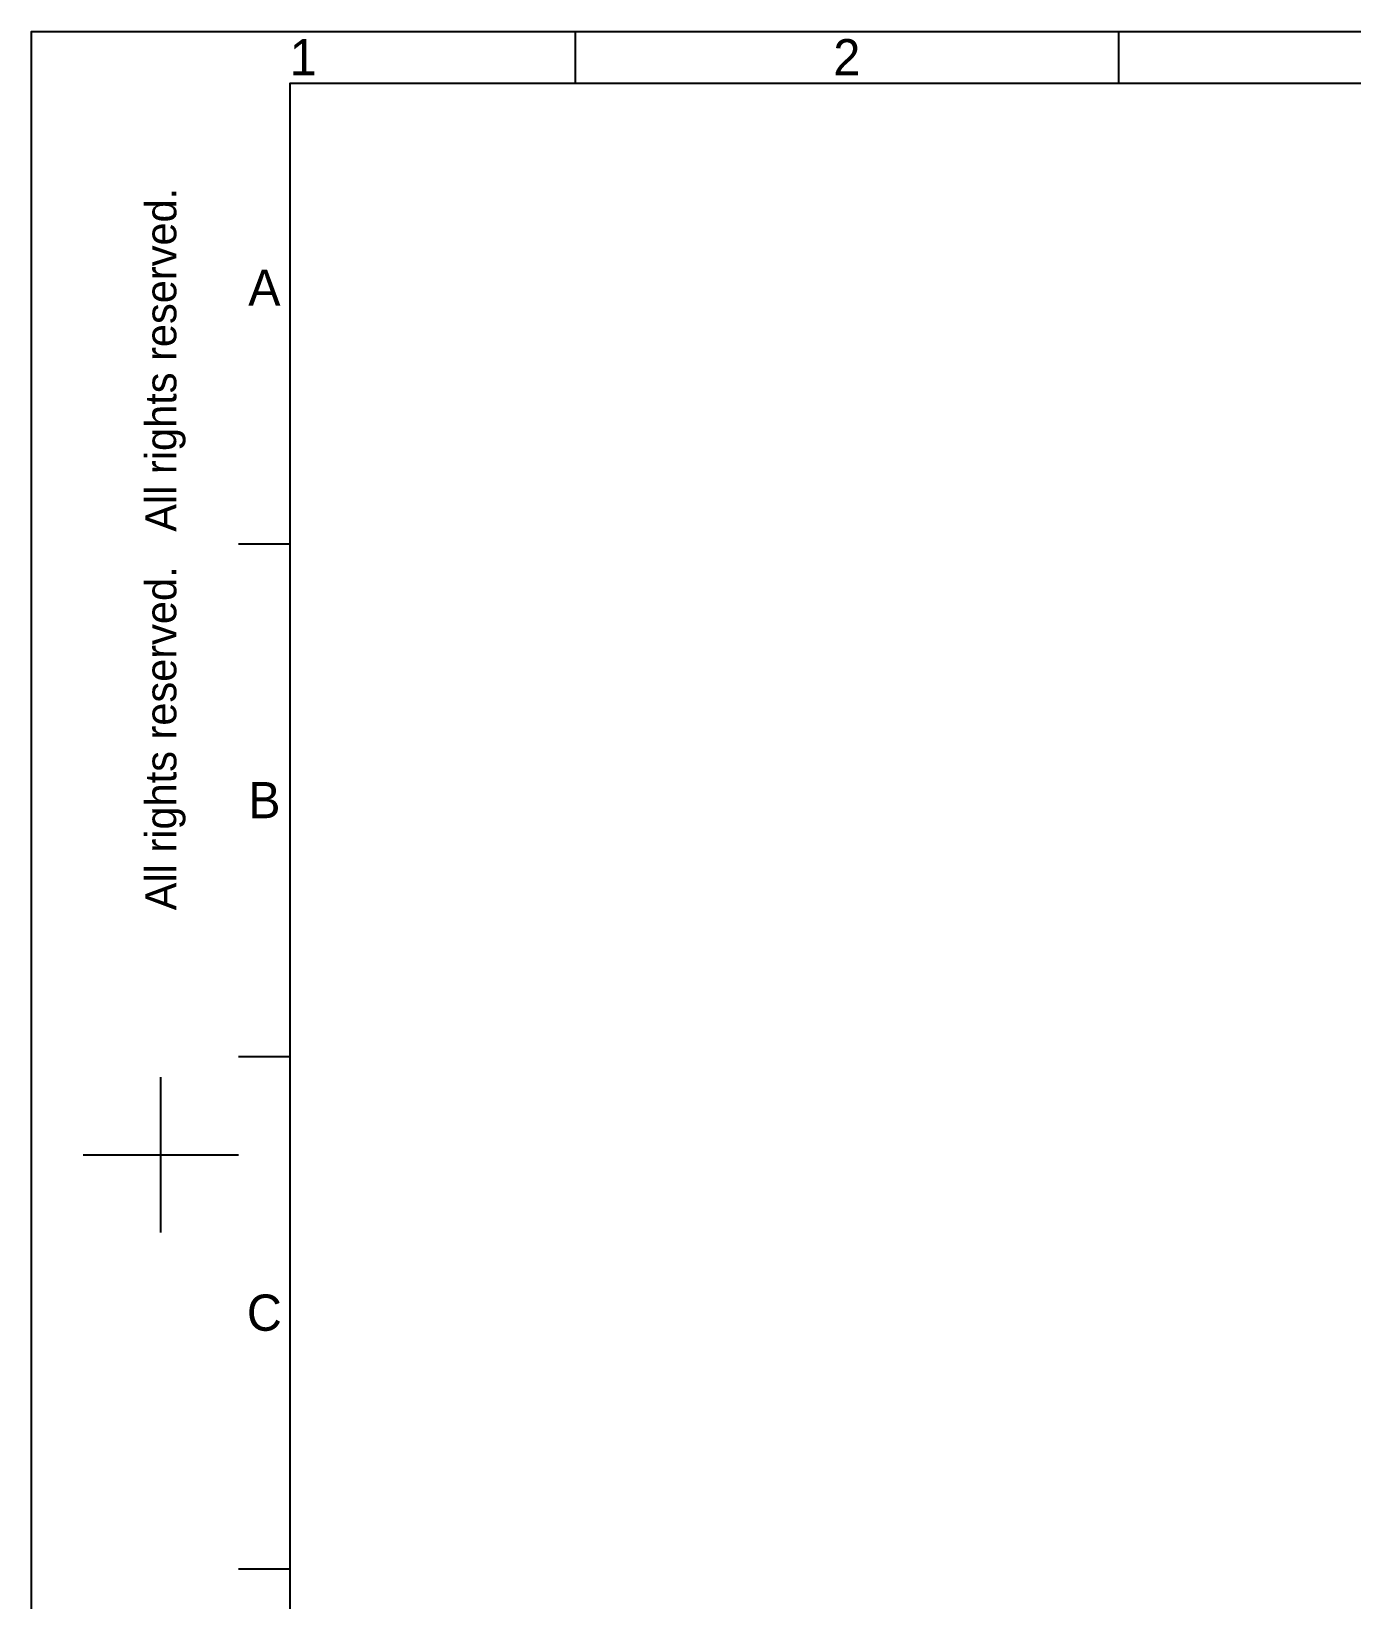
# Model space of a CAD drawing. Header units: millimetres. Extents: x 4086 to 10416, y 123 to 1549.
# Drawn here: x 8400 to 9012, y 822 to 1549 of the extents above; entities that cross this region are included whole.
import ezdxf
from ezdxf.enums import TextEntityAlignment as Align

# ---------------------------------------------------------------- set-up
doc = ezdxf.new("R2010")
doc.units = ezdxf.units.MM
doc.styles.add('思源黑', font='SourceHanSansCN-Normal.ttf')

# ---------------------------------------------------------------- blocks, each defined once
blk = doc.blocks.new('1')
at = {"color": 2}
for p, q in [((6535.66, 1549.22), (6535.66, 1525.22)), ((6787.66, 1549.22), (6787.66, 1525.22)), ((6379.66, 1311.62), (6403.66, 1311.62)), ((6379.66, 1074.02), (6403.66, 1074.02)), ((6343.66, 992.42), (6343.66, 1064.42)), ((6307.66, 1028.42), (6379.66, 1028.42)), ((6379.66, 836.42), (6403.66, 836.42))]:
    blk.add_line(p, q, dxfattribs=at)
for points in [[(6283.66, 123.62), (6283.66, 1549.22), (8299.66, 1549.22), (8299.66, 123.62)], [(6403.66, 147.62), (6403.66, 1525.22), (8275.66, 1525.22), (8275.66, 147.62)]]:
    blk.add_lwpolyline(points, close=True, dxfattribs=at)
at = {"color": 2, "style": '思源黑'}
for s, p in [('1', (6409.66, 1537.22)), ('2', (6661.66, 1537.22)), ('A', (6391.66, 1430.42)), ('B', (6391.66, 1192.82)), ('C', (6391.66, 955.22))]:
    blk.add_text(s, height=16.8, dxfattribs=at).set_placement(p, align=Align.MIDDLE_CENTER)
blk.add_text('All rights reserved.   All rights reserved.', height=14.4, rotation=90, dxfattribs=at).set_placement((6343.66, 1309.22), align=Align.MIDDLE_CENTER)
at = {"color": 7, "style": '思源黑'}
for tag, height, p in [('编号', 19.2, (8134.84, 252.67)), ('比例', 8, (7939.66, 171.62))]:
    blk.add_attdef(tag, text='', height=height, dxfattribs=at).set_placement(p, align=Align.MIDDLE)
at = {"linetype": 'Continuous', "lineweight": 0, "ltscale": 0.3, "style": '思源黑'}
for tag, p in [('当前页', (8121.35, 207.93)), ('总页数', (8160.27, 207.93))]:
    blk.add_attdef(tag, text='', height=8, dxfattribs=at).set_placement(p, align=Align.MIDDLE)

msp = doc.modelspace()

# ---------------------------------------------------------------- block references
msp.add_blockref('1', (2116, 0))

doc.saveas('drawing.dxf')
